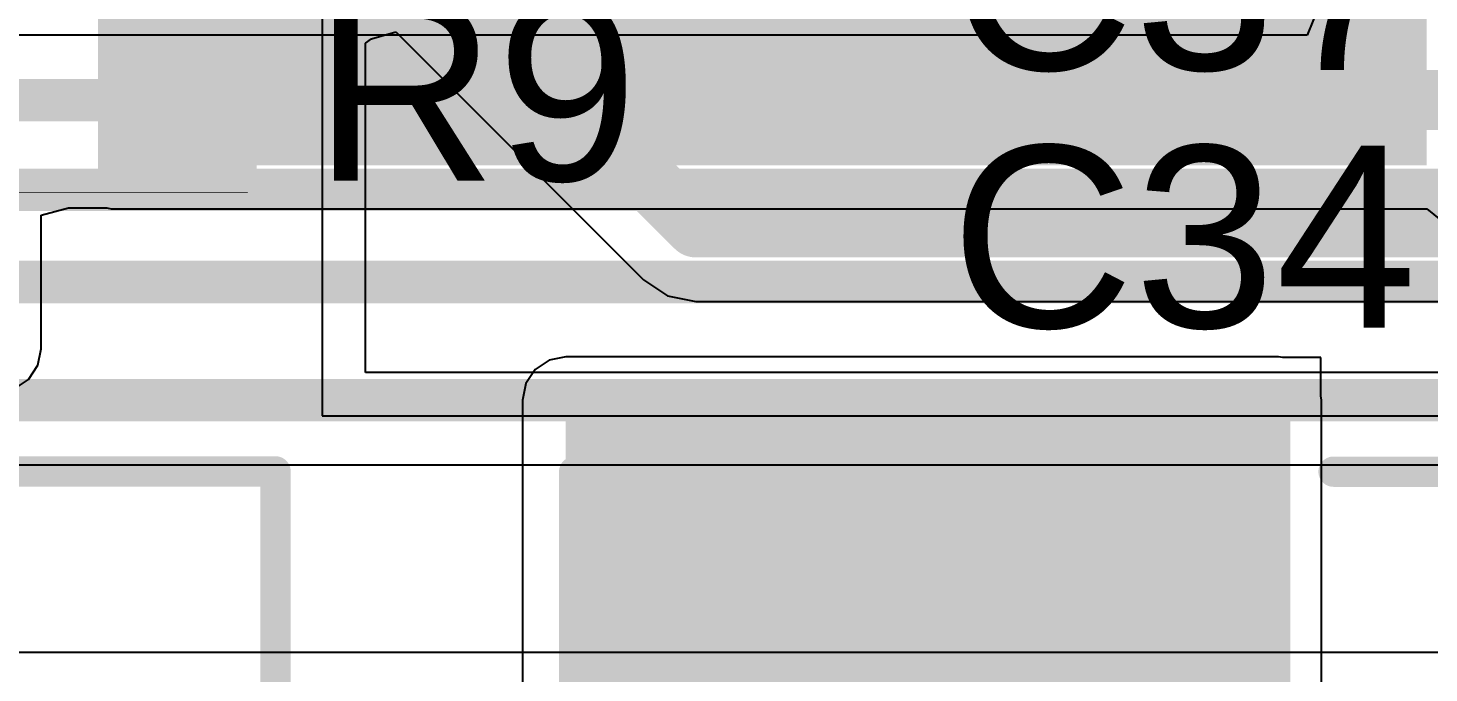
# Model space of a CAD drawing. Header units: inches. Extents: x -3 to 289, y -11 to 89.
# Drawn here: x 75.49 to 81.36, y 7.24 to 9.94 of the extents above; entities that cross this region are included whole.
import ezdxf

# ---------------------------------------------------------------- set-up
doc = ezdxf.new("R2010")
doc.units = ezdxf.units.IN
for name, color, linetype in [('Bottom Layer', 5, 'Continuous'), ('Layer 1', 16, 'Continuous'), ('Layer 2', 76, 'Continuous'), ('Top Layer', 1, 'Continuous'), ('Top Overlay', 2, 'Continuous'), ('Top Paste', 8, 'Continuous'), ('Top Solder', 216, 'Continuous')]:
    doc.layers.add(name, color=color, linetype=linetype)
doc.styles.add('Arial', font='', dxfattribs={"height": 0.2})
doc.styles.get('Arial').set_extended_font_data('Arial')

# ---------------------------------------------------------------- blocks, each defined once
blk = doc.blocks.new('R___0402_59')
at = {"layer": 'Top Layer'}
for points in [[(-0.6985, -0.3175), (-0.6985, 0.3175), (-0.2413, 0.3175), (-0.2413, -0.3175)], [(0.2413, -0.3175), (0.2413, 0.3175), (0.6985, 0.3175), (0.6985, -0.3175)]]:
    blk.add_hatch(color=1, dxfattribs=at).paths.add_polyline_path(points)
at = {"layer": 'Top Paste'}
for points in [[(-0.6985, -0.3175), (-0.6985, 0.3175), (-0.2413, 0.3175), (-0.2413, -0.3175)], [(0.2413, -0.3175), (0.2413, 0.3175), (0.6985, 0.3175), (0.6985, -0.3175)]]:
    blk.add_hatch(color=8, dxfattribs=at).paths.add_polyline_path(points)
at = {"layer": 'Top Solder'}
for points in [[(-0.7535, -0.3725), (-0.7535, 0.3725), (-0.1863, 0.3725), (-0.1863, -0.3725)], [(0.1863, -0.3725), (0.1863, 0.3725), (0.7535, 0.3725), (0.7535, -0.3725)]]:
    blk.add_hatch(color=216, dxfattribs=at).paths.add_polyline_path(points)
at = {"layer": 'Top Overlay'}
for points in [[(-0.7874, -0.4064, 0.127, 0.127, 0), (-0.7874, 0.4064, 0.127, 0.127, 0)], [(-0.7874, 0.4064, 0.127, 0.127, 0), (0.7874, 0.4064, 0.127, 0.127, 0)], [(0.7874, -0.4064, 0.127, 0.127, 0), (0.7874, 0.4064, 0.127, 0.127, 0)], [(-0.7874, -0.4064, 0.127, 0.127, 0), (0.7874, -0.4064, 0.127, 0.127, 0)], [(-0.8128, -0.4318, 0.00323, 0.00323, 0), (0.8128, -0.4318, 0.00323, 0.00323, 0)]]:
    blk.add_lwpolyline(points, format="xyseb", dxfattribs=at)
for points in [[(-0.8191, 0.4064, 0.0635, 0.0635, 1), (-0.7556, 0.4064, 0.0635, 0.0635, 1)], [(-0.8191, 0.4064, 0.0635, 0.0635, 1), (-0.7556, 0.4064, 0.0635, 0.0635, 1)], [(0.7556, 0.4064, 0.0635, 0.0635, 1), (0.8191, 0.4064, 0.0635, 0.0635, 1)], [(0.7556, 0.4064, 0.0635, 0.0635, 1), (0.8191, 0.4064, 0.0635, 0.0635, 1)], [(-0.8191, -0.4064, 0.0635, 0.0635, 1), (-0.7556, -0.4064, 0.0635, 0.0635, 1)], [(-0.8191, -0.4064, 0.0635, 0.0635, 1), (-0.7556, -0.4064, 0.0635, 0.0635, 1)], [(0.7556, -0.4064, 0.0635, 0.0635, 1), (0.8191, -0.4064, 0.0635, 0.0635, 1)], [(0.7556, -0.4064, 0.0635, 0.0635, 1), (0.8191, -0.4064, 0.0635, 0.0635, 1)], [(-0.8136, -0.4318, 0.00161, 0.00161, 1), (-0.812, -0.4318, 0.00161, 0.00161, 1)], [(0.812, -0.4318, 0.00161, 0.00161, 1), (0.8136, -0.4318, 0.00161, 0.00161, 1)]]:
    blk.add_lwpolyline(points, format="xyseb", close=True, dxfattribs=at)
blk = doc.blocks.new('693071010811_82')
at = {"layer": 'Top Overlay'}
for points in [[(5.2742, 7.4261, 0.127, 0.127, 0), (6.975, 7.4261, 0.127, 0.127, 0)], [(6.975, -5.8439, 0.127, 0.127, 0), (6.975, 7.4261, 0.127, 0.127, 0)]]:
    blk.add_lwpolyline(points, format="xyseb", dxfattribs=at)
blk.add_lwpolyline([(6.9432, 7.4261, 0.0635, 0.0635, 1), (7.0067, 7.4261, 0.0635, 0.0635, 1)], format="xyseb", close=True, dxfattribs=at)
blk.add_lwpolyline([(6.9432, 7.4261, 0.0635, 0.0635, 1), (7.0067, 7.4261, 0.0635, 0.0635, 1)], format="xyseb", close=True, dxfattribs=at)
blk = doc.blocks.new('693071010811_83')
at = {"layer": 'Top Layer'}
blk.add_hatch(color=1, dxfattribs=at).paths.add_polyline_path([(-5.875, 7.725), (-4.075, 7.725), (-4.075, 6.325), (-5.875, 6.325)])
at = {"layer": 'Top Paste'}
blk.add_hatch(color=8, dxfattribs=at).paths.add_polyline_path([(-5.875, 7.725), (-4.075, 7.725), (-4.075, 6.325), (-5.875, 6.325)])
at = {"layer": 'Top Solder'}
blk.add_hatch(color=216, dxfattribs=at).paths.add_polyline_path([(-5.925, 7.775), (-4.025, 7.775), (-4.025, 6.275), (-5.925, 6.275)])
at = {"layer": 'Top Overlay'}
for points in [[(-7.025, 7.175, 0.127, 0.127, 0), (-7.025, 7.425, 0.127, 0.127, 0)], [(-7.025, 7.425, 0.127, 0.127, 0), (-6.1061, 7.425, 0.127, 0.127, 0)], [(-3.8439, 7.425, 0.127, 0.127, 0), (-0.4061, 7.425, 0.127, 0.127, 0)], [(-7.025, -4.9439, 0.127, 0.127, 0), (-7.025, 7.175, 0.127, 0.127, 0)]]:
    blk.add_lwpolyline(points, format="xyseb", dxfattribs=at)
for points in [[(-7.0567, 7.425, 0.0635, 0.0635, 1), (-6.9932, 7.425, 0.0635, 0.0635, 1)], [(-7.0567, 7.425, 0.0635, 0.0635, 1), (-6.9932, 7.425, 0.0635, 0.0635, 1)], [(-6.1379, 7.425, 0.0635, 0.0635, 1), (-6.0744, 7.425, 0.0635, 0.0635, 1)], [(-3.8756, 7.425, 0.0635, 0.0635, 1), (-3.8121, 7.425, 0.0635, 0.0635, 1)], [(-7.0567, 7.175, 0.0635, 0.0635, 1), (-6.9932, 7.175, 0.0635, 0.0635, 1)], [(-7.0567, 7.175, 0.0635, 0.0635, 1), (-6.9932, 7.175, 0.0635, 0.0635, 1)]]:
    blk.add_lwpolyline(points, format="xyseb", close=True, dxfattribs=at)

msp = doc.modelspace()

# ---------------------------------------------------------------- hatches: boundary and pattern name
at = {"layer": 'Top Layer'}
for points in [[(80.5875, 9.3605), (81.3529, 9.3605), (81.3529, 11.4602), (80.5875, 11.4602)], [(75.8411, 9.3605), (81.3529, 9.3605), (81.3529, 10.0209), (75.8411, 10.0209)], [(77.7462, 6.0276), (80.7313, 6.0276), (80.7313, 8.378), (77.7462, 8.378)]]:
    msp.add_hatch(color=1, dxfattribs=at).paths.add_polyline_path(points)

# ---------------------------------------------------------------- linework, layer by layer
at = {"layer": 'Bottom Layer'}
msp.add_line((96.6439, 7.3211), (71.3248, 7.3211), dxfattribs=at)
at = {"layer": 'Layer 1'}
for p, q in [((80.9, 10.0236), (80.8514, 9.9063)), ((80.8514, 9.9063), (72.7903, 9.9063)), ((71.5197, 8.1061), (97.9573, 8.1061))]:
    msp.add_line(p, q, dxfattribs=at)
for points in [[(71.4525, 9.6344, 0.1778, 0.1778, 0), (97.4064, 9.6344, 0.1778, 0.1778, 0)], [(71.3257, 9.2583, 0.1778, 0.1778, 0), (97.8318, 9.2583, 0.1778, 0.1778, 0)], [(71.2088, 8.8724, 0.1778, 0.1778, 0), (97.9487, 8.8724, 0.1778, 0.1778, 0)], [(71.2002, 8.378, 0.1778, 0.1778, 0), (97.9573, 8.378, 0.1778, 0.1778, 0)]]:
    msp.add_lwpolyline(points, format="xyseb", dxfattribs=at)
at = {"layer": 'Layer 2'}
for p, q in [((76.7262, 11.94), (76.7262, 8.3119)), ((76.9326, 9.8906), (77.0345, 9.92)), ((77.0345, 9.92), (78.0723, 8.8821)), ((76.9075, 9.8723), (76.9326, 9.8906)), ((76.9075, 8.4932), (76.9075, 9.8723)), ((78.0723, 8.8821), (78.1727, 8.8151)), ((78.1727, 8.8151), (78.2911, 8.7915)), ((78.2911, 8.7915), (78.2911, 8.7915)), ((78.2911, 8.7915), (93.0769, 8.7915)), ((96.8562, 8.4932), (76.9075, 8.4932)), ((76.7262, 8.3119), (97.0375, 8.3119))]:
    msp.add_line(p, q, dxfattribs=at)
for points in [[(77.2274, 10.1647, 0.2515, 0.2515, 0), (78.2911, 9.101, 0.2515, 0.2515, 0)], [(78.0475, 10.1949, 0.2515, 0.2515, 0), (78.608, 9.6344, 0.2515, 0.2515, 0)], [(78.608, 9.6344, 0.2515, 0.2515, 0), (88.8111, 9.6344, 0.2515, 0.2515, 0)], [(78.2911, 9.101, 0.2515, 0.2515, 0), (93.0769, 9.101, 0.2515, 0.2515, 0)]]:
    msp.add_lwpolyline(points, format="xyseb", dxfattribs=at)
for points in [[(78.5452, 9.6344, 0.1257, 0.1257, 1), (78.6709, 9.6344, 0.1257, 0.1257, 1)], [(78.5452, 9.6344, 0.1257, 0.1257, 1), (78.6709, 9.6344, 0.1257, 0.1257, 1)], [(78.2283, 9.101, 0.1257, 0.1257, 1), (78.354, 9.101, 0.1257, 0.1257, 1)], [(78.2283, 9.101, 0.1257, 0.1257, 1), (78.354, 9.101, 0.1257, 0.1257, 1)]]:
    msp.add_lwpolyline(points, format="xyseb", close=True, dxfattribs=at)
at = {"layer": 'Top Layer'}
for p, q in [((75.5487, 9.1527), (75.6633, 9.1827)), ((75.6633, 9.1827), (75.6757, 9.1827)), ((75.6757, 9.1827), (75.8236, 9.1827)), ((75.8236, 9.1827), (75.8411, 9.1792)), ((75.8411, 9.1792), (81.3529, 9.1792)), ((81.3529, 9.1792), (81.4114, 9.1312)), ((75.5487, 8.593), (75.5487, 9.1527)), ((75.5349, 8.5236), (75.5487, 8.593)), ((75.4956, 8.4648), (75.5349, 8.5236)), ((77.6769, 8.5455), (77.618, 8.5062)), ((77.7462, 8.5593), (77.6769, 8.5455)), ((80.7313, 8.5593), (77.7462, 8.5593)), ((80.7489, 8.5558), (80.7313, 8.5593)), ((80.9091, 8.5558), (80.7489, 8.5558)), ((80.9091, 8.3955), (80.9091, 8.5558)), ((75.4368, 8.4255), (75.4956, 8.4648)), ((77.618, 8.5062), (77.5787, 8.4474)), ((77.5787, 8.4474), (77.5649, 8.378)), ((80.9126, 8.378), (80.9091, 8.3955)), ((77.5649, 8.378), (77.5649, 6.0276)), ((80.9126, 6.0276), (80.9126, 8.378))]:
    msp.add_line(p, q, dxfattribs=at)

# ---------------------------------------------------------------- block references
for name, p in [('R___0402_59', (75.5998, 9.678)), ('693071010811_82', (69.5553, 0.6531)), ('693071010811_83', (84.8063, 0.6531))]:
    msp.add_blockref(name, p)

# ---------------------------------------------------------------- texts
at = {"layer": 'Top Overlay', "style": 'Arial'}
for s, p in [('C37', (79.3581, 9.7607)), ('R9', (76.6874, 9.2971)), ('C34', (79.3581, 8.6813))]:
    msp.add_text(s, height=0.762, dxfattribs=at).set_placement(p)

doc.saveas('drawing.dxf')
